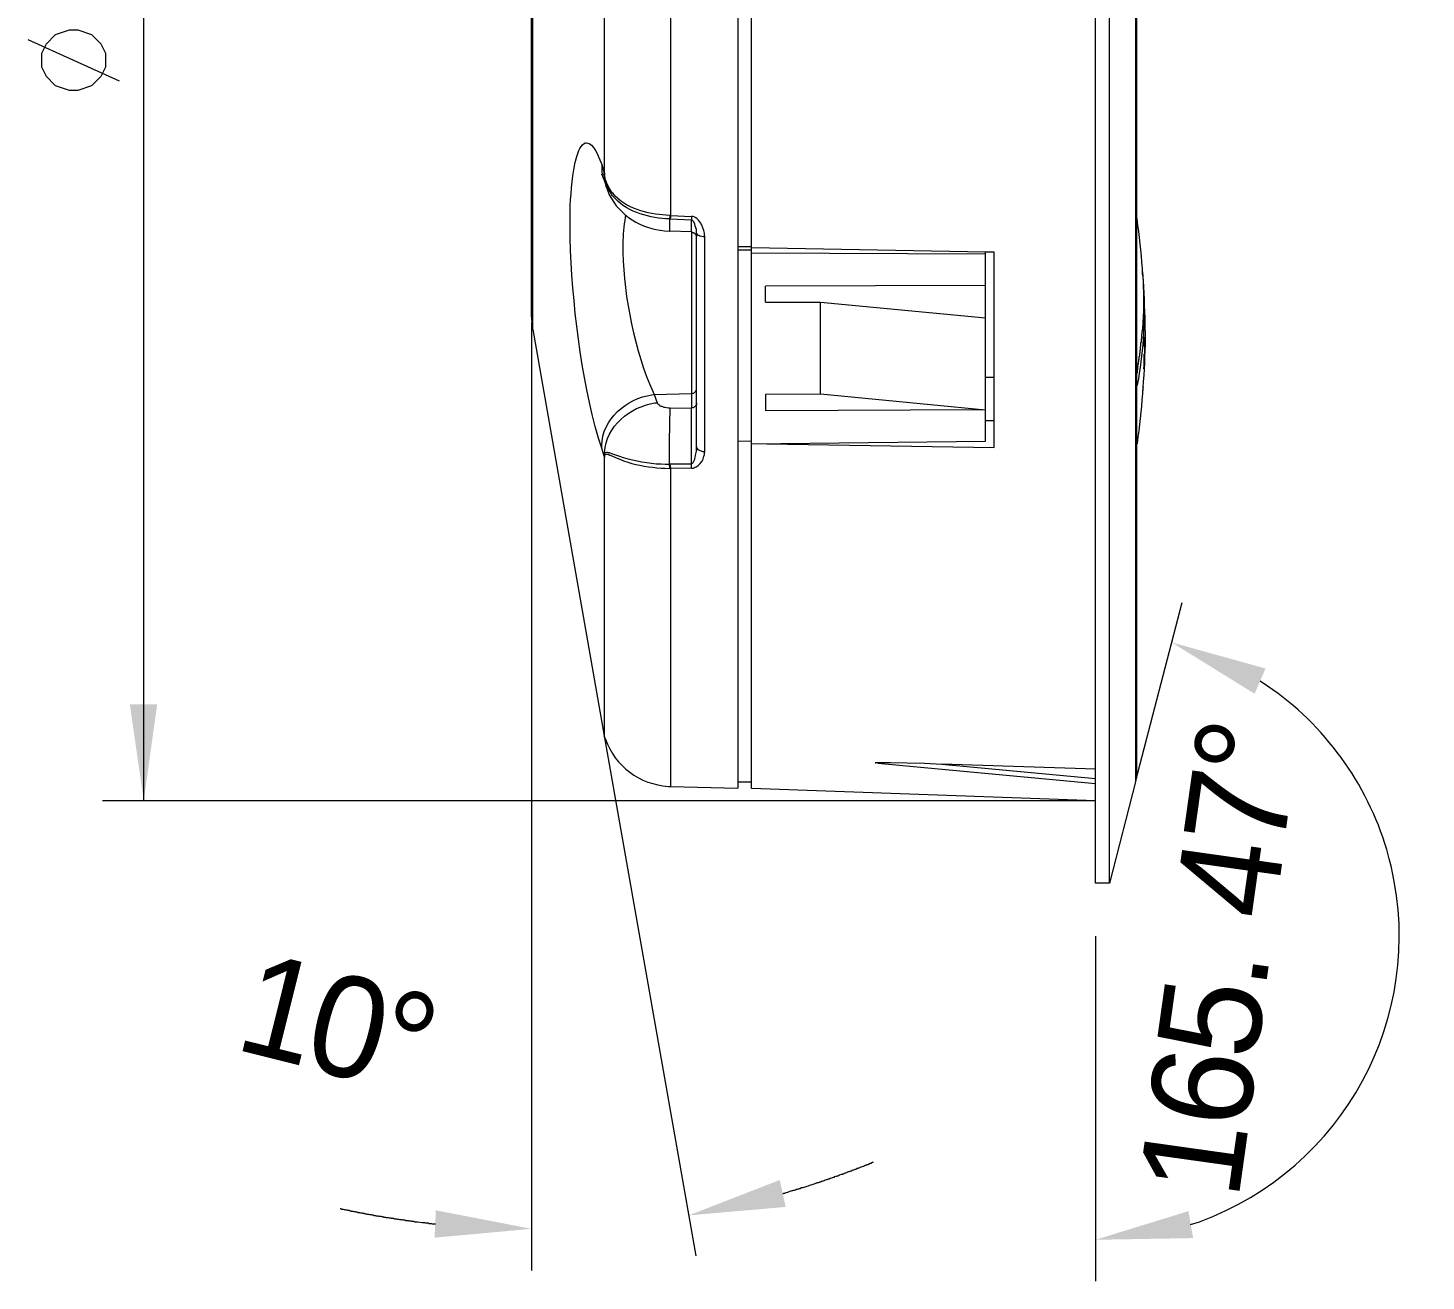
# Model space of a CAD drawing. Header units: millimetres. Extents: x 37 to 401, y 0 to 137.
# Drawn here: x 191.3 to 261.6, y 0.1 to 63.1 of the extents above; entities that cross this region are included whole.
import ezdxf

# ---------------------------------------------------------------- set-up
doc = ezdxf.new("R2010")
doc.units = ezdxf.units.MM

msp = doc.modelspace()

# ---------------------------------------------------------------- hatches: boundary and pattern name
h = msp.add_hatch(color=7)
h.dxf.hatch_style = 2
h.paths.add_polyline_path([(248.854383, 32.236197), (253.024217, 29.653899), (253.574585, 30.923899)])
h = msp.add_hatch(color=7)
h.dxf.hatch_style = 2
h.paths.add_polyline_path([(197.165383, 24.277495), (197.842717, 29.124697), (196.466883, 29.124697)])
h = msp.add_hatch(color=7)
h.dxf.hatch_style = 2
h.paths.add_polyline_path([(224.576217, 3.428399), (229.444585, 3.851697), (229.148217, 5.206399)])
h = msp.add_hatch(color=7)
h.dxf.hatch_style = 2
h.paths.add_polyline_path([(216.659883, 2.750995), (211.855085, 3.682399), (211.791585, 2.306495)])
h = msp.add_hatch(color=7)
h.dxf.hatch_style = 2
h.paths.add_polyline_path([(245.023217, 2.200697), (249.933883, 2.285399), (249.701085, 3.640101)])

# ---------------------------------------------------------------- linework, layer by layer
at = {"color": 7, "lineweight": 20}
for points in [[(245.023217, 20.128899), (245.023217, 117.982399)], [(245.721717, 20.128899), (245.721717, 117.982399)], [(227.730085, 52.069399), (227.730085, 113.241101)], [(247.055217, 25.293601), (247.055217, 112.817697)], [(223.666085, 53.699197), (223.666085, 112.373197)], [(227.031585, 112.457899), (227.031585, 51.963601)], [(247.097585, 25.653399), (247.097585, 112.479101)], [(220.321717, 110.256601), (220.321717, 55.837101)], [(220.342883, 55.837101), (220.342883, 110.320101)], [(216.723383, 47.963101), (216.723383, 90.190601), (216.659883, 89.470899)], [(216.659883, 48.682697), (216.659883, 89.470899)], [(197.165383, 24.277495), (197.165383, 69.066197)], [(191.344585, 62.546899), (195.937717, 60.472601)], [(220.194717, 56.260399), (220.321717, 55.836995)], [(220.215883, 55.731197), (220.194717, 55.752399), (220.194717, 55.773601), (220.215883, 55.731197), (220.237085, 55.667697), (220.279383, 55.583101), (220.300585, 55.519601)], [(220.321717, 55.837101), (220.342883, 55.837101)], [(220.321717, 55.752399), (220.321717, 55.836995)], [(220.321717, 55.731197), (220.342883, 55.752399)], [(220.342883, 55.836995), (220.342883, 55.731197)], [(220.300585, 55.519601), (220.448717, 55.075101)], [(223.623717, 53.699197), (223.602585, 53.529899)], [(223.602585, 53.529899), (223.602585, 53.423995), (223.602585, 53.318197), (223.602585, 53.275899)], [(223.644883, 53.529899), (223.602585, 53.529899)], [(223.666085, 53.699197), (223.623717, 53.699197)], [(223.666085, 53.699197), (223.644883, 53.529899)], [(223.644883, 53.529899), (224.703217, 53.487601)], [(223.666085, 53.699197), (224.703217, 53.656899)], [(224.703217, 53.656899), (224.703217, 53.487495)], [(224.957217, 52.810197), (224.957217, 53.000697), (224.936085, 53.085399), (224.893717, 53.169995), (224.872585, 53.275899), (224.809085, 53.402899), (224.724383, 53.487495), (224.703217, 53.487495)], [(224.703217, 52.873697), (224.703217, 53.487495)], [(223.602585, 53.275899), (223.602585, 52.916101), (223.623717, 52.916101)], [(224.703217, 52.873697), (223.623717, 52.916101)], [(224.703217, 52.873697), (224.745585, 52.873697), (224.766717, 52.852601), (224.809085, 52.852601), (224.872585, 52.789101), (224.914883, 52.767899), (224.936085, 52.746697), (224.936085, 52.704399), (224.957217, 52.662101), (224.957217, 52.640899)], [(224.703217, 52.873697), (224.703217, 44.026101)], [(224.957217, 42.078697), (224.957217, 52.810197)], [(224.957217, 52.810197), (224.978383, 52.788995), (224.978383, 52.767899), (224.999585, 52.746697), (224.999585, 52.725495), (225.041883, 52.704399), (225.084217, 52.704399), (225.105383, 52.683197), (225.147717, 52.683197), (225.232383, 52.661995), (225.295883, 52.640899), (225.380585, 52.640899)], [(225.380585, 41.824697), (225.380585, 52.640899)], [(227.730085, 52.132899), (227.031585, 52.132899)], [(227.730085, 51.963601), (227.730085, 52.069399)], [(239.498717, 51.857697), (227.730085, 52.069399)], [(227.730085, 51.963601), (227.031585, 51.963601)], [(227.052717, 42.375101), (227.052717, 51.963601)], [(227.730085, 24.891399), (227.730085, 42.226899), (227.730085, 51.963601)], [(227.730085, 51.815399), (239.498717, 51.773101)], [(239.922085, 51.857697), (239.498717, 51.857697)], [(239.498717, 42.353899), (239.498717, 51.857697)], [(239.922085, 42.036399), (239.922085, 51.857697)], [(247.393883, 50.735899), (247.393883, 50.926399)], [(247.415085, 50.651197), (247.415085, 50.693495), (247.415085, 50.735899), (247.393883, 50.735899)], [(239.498717, 50.185601), (228.428585, 50.143197)], [(228.428585, 49.338899), (228.428585, 50.143197)], [(228.428585, 49.338899), (231.201383, 49.338899)], [(231.201383, 49.338899), (239.498717, 48.555697)], [(231.201383, 44.724601), (231.201383, 49.338899)], [(216.723383, 47.963101), (216.659883, 48.682697)], [(216.659883, 48.322899), (216.659883, 0.655601)], [(216.723383, 47.963101), (220.321717, 27.537197)], [(247.457383, 47.962995), (247.457383, 47.984197), (247.478585, 48.005399), (247.478585, 48.068899), (247.478585, 48.153495)], [(247.457383, 47.899601), (247.457383, 47.963101)], [(247.161085, 46.100399), (247.139883, 46.036899), (247.139883, 45.952197), (247.118717, 45.909899), (247.118717, 45.846399), (247.097585, 45.761697)], [(239.922085, 45.550101), (239.498717, 45.550101)], [(247.097585, 45.211399), (247.118717, 45.190197), (247.118717, 45.168995), (247.139883, 45.168995), (247.139883, 45.211399), (247.161085, 45.232495), (247.161085, 45.274899)], [(247.415085, 45.084399), (247.393883, 44.893899)], [(247.415085, 45.084399), (247.415085, 45.147899)], [(222.840585, 44.703399), (224.703217, 44.745697)], [(222.840585, 44.703399), (222.988717, 44.280101)], [(224.703217, 44.745697), (224.745585, 44.745697), (224.787883, 44.766899), (224.830217, 44.766899), (224.936085, 44.872697), (224.936085, 44.893899), (224.957217, 44.893899), (224.957217, 44.936197)], [(231.201383, 44.724601), (228.428585, 44.703399)], [(228.428585, 44.703399), (228.428585, 43.899101)], [(239.498717, 43.920197), (231.201383, 44.724601)], [(223.644883, 44.004899), (223.560217, 44.004899), (223.454383, 44.025995), (223.369717, 44.047197), (223.327383, 44.047197), (223.242717, 44.089495), (223.179217, 44.089495), (223.136883, 44.110697), (223.115717, 44.152995), (223.073383, 44.174197), (222.988717, 44.258899), (222.988717, 44.279995)], [(223.623717, 42.988899), (223.623717, 43.496899), (223.644883, 43.750899), (223.644883, 44.004899)], [(223.644883, 44.004899), (224.703217, 44.026101)], [(224.957217, 44.258899), (224.957217, 44.195399), (224.936085, 44.152995), (224.936085, 44.131899), (224.914883, 44.110697), (224.893717, 44.110697), (224.830217, 44.047197), (224.787883, 44.025995), (224.703217, 44.025995)], [(224.703217, 41.189697), (224.703217, 44.025995)], [(228.428585, 43.899101), (239.371717, 43.941399)], [(223.602585, 41.189697), (223.602585, 42.544399), (223.623717, 42.988899)], [(239.922085, 43.369899), (239.498717, 43.369899)], [(227.031585, 42.375101), (227.730085, 42.353899)], [(227.031585, 42.375101), (227.031585, 24.912601)], [(227.730085, 42.226899), (239.498717, 42.353899)], [(228.492085, 42.226899), (239.922085, 42.036399)], [(220.321717, 41.591899), (220.194717, 41.993995)], [(220.321717, 41.655399), (220.342883, 41.655399), (220.342883, 41.612995)], [(220.321717, 41.591899), (220.321717, 41.655399)], [(220.321717, 41.591899), (220.321717, 27.537197)], [(220.321717, 41.591899), (220.342883, 41.549495)], [(220.342883, 41.612995), (220.342883, 41.549495)], [(220.342883, 27.473697), (220.342883, 41.549601)], [(224.703217, 41.189697), (224.724383, 41.189697), (224.724383, 41.210899), (224.745585, 41.231995), (224.787883, 41.274399), (224.809085, 41.316697), (224.851383, 41.380197), (224.872585, 41.443697), (224.872585, 41.485995), (224.914883, 41.612995), (224.936085, 41.718899), (224.957217, 41.845899), (224.957217, 42.078697)], [(225.380585, 41.824697), (225.295883, 41.824697), (225.168883, 41.866995), (225.147717, 41.866995), (225.126585, 41.888197), (225.084217, 41.909399), (225.063085, 41.909399), (225.020717, 41.951697), (224.999585, 41.993995), (224.978383, 42.015197), (224.978383, 42.057495), (224.957217, 42.078697)], [(223.602585, 41.189697), (223.644883, 41.189697)], [(223.623717, 40.977995), (223.602585, 41.189697)], [(223.623717, 40.977995), (223.666085, 40.977995)], [(224.703217, 41.189697), (223.644883, 41.189697)], [(223.666085, 40.977995), (223.644883, 41.189697)], [(224.703217, 40.999197), (223.666085, 40.978101)], [(223.666085, 24.997197), (223.666085, 40.978101)], [(224.703217, 40.999197), (224.703217, 41.189697)], [(247.055217, 25.293495), (249.383585, 34.246995)], [(220.321717, 27.537197), (224.936085, 1.396399)], [(220.342883, 27.473697), (220.321717, 27.537197)], [(234.080085, 26.161399), (234.016585, 26.182495), (233.953085, 26.182495), (233.974217, 26.182495), (234.016585, 26.203697), (234.715085, 26.203697), (235.561717, 26.182495), (236.429585, 26.161399), (237.297383, 26.118995)], [(234.080085, 26.161399), (245.023217, 25.145399)], [(245.023217, 25.865101), (237.297383, 26.119101)], [(237.297383, 26.119101), (245.023217, 25.399399)], [(223.666085, 24.997197), (227.031585, 24.912601)], [(227.031585, 25.230101), (227.730085, 25.230101)], [(245.023217, 24.277601), (227.730085, 24.891399)], [(247.055217, 25.293601), (245.721717, 20.128899)], [(245.023217, 24.277495), (195.091085, 24.277495)], [(245.721717, 20.128899), (245.023217, 20.128899)], [(245.023217, 17.461899), (245.023217, 0.126399)]]:
    msp.add_lwpolyline(points, dxfattribs=at)
msp.add_lwpolyline([(192.021883, 61.171101), (192.254717, 60.705399), (192.720383, 60.239697), (193.418883, 60.006899), (193.863383, 60.006899), (194.561883, 60.239697), (195.027585, 60.705399), (195.260383, 61.171101), (195.260383, 61.848399), (195.027585, 62.314101), (194.561883, 62.779697), (193.863383, 63.012601), (193.418883, 63.012601), (192.720383, 62.779697), (192.254717, 62.314101), (192.021883, 61.848399)], close=True, dxfattribs=at)
for points, knots in [([(220.194717, 41.993995), (220.194717, 41.993995), (220.025383, 42.501995), (220.025383, 42.501995), (219.153317, 45.601924), (218.703913, 49.3371), (218.607217, 52.556197), (218.607217, 52.556197), (218.607217, 53.889697), (218.607217, 53.889697), (218.627007, 54.660905), (218.695799, 55.524117), (218.840085, 56.281495), (218.840085, 56.281495), (218.882383, 56.429697), (218.882383, 56.429697), (218.882383, 56.429697), (218.903585, 56.556697), (218.903585, 56.556697), (218.993191, 56.826925), (219.077787, 57.137722), (219.305717, 57.318697), (219.305717, 57.318697), (219.326883, 57.339899), (219.326883, 57.339899), (219.326883, 57.339899), (219.369217, 57.339899), (219.369217, 57.339899), (219.369217, 57.339899), (219.390383, 57.360995), (219.390383, 57.360995), (219.390383, 57.360995), (219.432717, 57.360995), (219.432717, 57.360995), (219.806308, 57.351894), (220.012683, 56.654099), (220.152383, 56.387399), (220.152383, 56.387399), (220.194717, 56.260399), (220.194717, 56.260399)], [0, 0, 0, 0, 1, 1, 1, 2, 2, 2, 3, 3, 3, 4, 4, 4, 5, 5, 5, 6, 6, 6, 7, 7, 7, 8, 8, 8, 9, 9, 9, 10, 10, 10, 11, 11, 11, 12, 12, 12, 13, 13, 13, 13]), ([(220.194717, 56.260399), (220.194717, 56.260399), (220.194717, 56.154495), (220.194717, 56.154495), (220.187696, 56.003224), (220.216589, 55.749612), (220.258217, 55.604197), (220.258217, 55.604197), (220.300585, 55.519495), (220.300585, 55.519495)], [0, 0, 0, 0, 1, 1, 1, 2, 2, 2, 3, 3, 3, 3]), ([(220.321717, 55.752399), (220.321717, 55.752399), (220.342883, 55.667697), (220.342883, 55.667697), (220.33551, 55.525492), (220.365496, 55.295905), (220.406383, 55.159697), (220.406383, 55.159697), (220.448717, 55.096197), (220.448717, 55.096197)], [0, 0, 0, 0, 1, 1, 1, 2, 2, 2, 3, 3, 3, 3]), ([(223.602585, 53.529899), (223.602585, 53.529899), (223.412085, 53.529899), (223.412085, 53.529899), (222.435596, 53.612096), (221.387106, 53.903526), (220.745085, 54.694101), (220.745085, 54.694101), (220.681585, 54.778697), (220.681585, 54.778697), (220.681585, 54.778697), (220.618085, 54.884601), (220.618085, 54.884601), (220.494895, 55.036613), (220.346411, 55.4966), (220.342883, 55.688899), (220.342883, 55.688899), (220.321717, 55.752399), (220.321717, 55.752399)], [0, 0, 0, 0, 1, 1, 1, 2, 2, 2, 3, 3, 3, 4, 4, 4, 5, 5, 5, 6, 6, 6, 6]), ([(223.623717, 53.699197), (223.623717, 53.699197), (223.412085, 53.720399), (223.412085, 53.720399), (222.566089, 53.740825), (221.303885, 54.089722), (220.766217, 54.799899), (220.766217, 54.799899), (220.702717, 54.863399), (220.702717, 54.863399), (220.702717, 54.863399), (220.639217, 54.969197), (220.639217, 54.969197), (220.495989, 55.186896), (220.390191, 55.435922), (220.342883, 55.688899), (220.342883, 55.688899), (220.342883, 55.731197), (220.342883, 55.731197)], [0, 0, 0, 0, 1, 1, 1, 2, 2, 2, 3, 3, 3, 4, 4, 4, 5, 5, 5, 6, 6, 6, 6]), ([(220.448717, 55.075101), (220.448717, 55.075101), (220.575717, 54.736399), (220.575717, 54.736399), (221.098886, 53.702725), (222.200294, 53.016219), (223.348585, 52.937197), (223.348585, 52.937197), (223.623717, 52.916101), (223.623717, 52.916101)], [0, 0, 0, 0, 1, 1, 1, 2, 2, 2, 3, 3, 3, 3]), ([(221.401217, 53.720399), (221.401217, 53.720399), (221.380085, 53.614495), (221.380085, 53.614495), (221.297888, 53.174617), (221.267902, 52.728423), (221.253085, 52.280995), (221.253085, 52.280995), (221.253085, 52.069399), (221.253085, 52.069399)], [0, 0, 0, 0, 1, 1, 1, 2, 2, 2, 3, 3, 3, 3]), ([(225.380585, 52.640899), (225.380585, 52.640899), (225.359383, 52.725495), (225.359383, 52.725495), (225.359383, 52.725495), (225.359383, 52.810197), (225.359383, 52.810197), (225.316697, 52.995123), (225.264204, 53.178215), (225.168883, 53.339399), (225.168883, 53.339399), (225.105383, 53.402899), (225.105383, 53.402899), (225.105383, 53.402899), (225.063085, 53.466399), (225.063085, 53.466399), (225.063085, 53.466399), (224.978383, 53.550995), (224.978383, 53.550995), (224.978383, 53.550995), (224.893717, 53.593399), (224.893717, 53.593399), (224.893717, 53.593399), (224.872585, 53.614495), (224.872585, 53.614495), (224.872585, 53.614495), (224.787883, 53.656899), (224.787883, 53.656899), (224.787883, 53.656899), (224.703217, 53.656899), (224.703217, 53.656899)], [0, 0, 0, 0, 1, 1, 1, 2, 2, 2, 3, 3, 3, 4, 4, 4, 5, 5, 5, 6, 6, 6, 7, 7, 7, 8, 8, 8, 9, 9, 9, 10, 10, 10, 10]), ([(247.520883, 47.899495), (247.520883, 47.899495), (247.520883, 48.238197), (247.520883, 48.238197), (247.494813, 49.901615), (247.366014, 51.561399), (247.161085, 53.212399), (247.161085, 53.212399), (247.118717, 53.550995), (247.118717, 53.550995)], [0, 0, 0, 0, 1, 1, 1, 2, 2, 2, 3, 3, 3, 3]), ([(221.253085, 52.069399), (221.253085, 52.069399), (221.253085, 51.836495), (221.253085, 51.836495), (221.319408, 49.579811), (221.852807, 46.872594), (222.777085, 44.809197), (222.777085, 44.809197), (222.840585, 44.703399), (222.840585, 44.703399)], [0, 0, 0, 0, 1, 1, 1, 2, 2, 2, 3, 3, 3, 3]), ([(247.393883, 50.735899), (247.393883, 50.735899), (247.415085, 50.439495), (247.415085, 50.439495), (247.462992, 49.632022), (247.435511, 48.8291), (247.393883, 48.026495), (247.393883, 48.026495), (247.372717, 47.899495), (247.372717, 47.899495)], [0, 0, 0, 0, 1, 1, 1, 2, 2, 2, 3, 3, 3, 3]), ([(247.478585, 49.381197), (247.478585, 49.381197), (247.478585, 49.402399), (247.478585, 49.402399), (247.478585, 49.48001), (247.478585, 49.557621), (247.478585, 49.635197), (247.478585, 49.635197), (247.478585, 49.656399), (247.478585, 49.656399), (247.478585, 49.656399), (247.478585, 49.719899), (247.478585, 49.719899), (247.478585, 49.719899), (247.457383, 49.719899), (247.457383, 49.719899), (247.457383, 49.719899), (247.457383, 49.825697), (247.457383, 49.825697)], [0, 0, 0, 0, 1, 1, 1, 2, 2, 2, 3, 3, 3, 4, 4, 4, 5, 5, 5, 6, 6, 6, 6]), ([(247.478585, 48.153495), (247.478585, 48.153495), (247.478585, 48.386399), (247.478585, 48.386399), (247.478585, 48.802712), (247.478585, 49.218919), (247.478585, 49.635197), (247.478585, 49.635197), (247.457383, 49.825697), (247.457383, 49.825697)], [0, 0, 0, 0, 1, 1, 1, 2, 2, 2, 3, 3, 3, 3]), ([(247.478585, 48.174697), (247.478585, 48.174697), (247.478585, 48.195899), (247.478585, 48.195899), (247.478585, 48.435823), (247.478585, 48.675712), (247.478585, 48.915495), (247.478585, 48.915495), (247.478585, 48.936697), (247.478585, 48.936697), (247.478585, 48.936697), (247.478585, 48.957899), (247.478585, 48.957899), (247.478585, 49.091919), (247.478585, 49.22601), (247.478585, 49.359995), (247.478585, 49.359995), (247.478585, 49.381197), (247.478585, 49.381197)], [0, 0, 0, 0, 1, 1, 1, 2, 2, 2, 3, 3, 3, 4, 4, 4, 5, 5, 5, 6, 6, 6, 6]), ([(247.520883, 47.899495), (247.520883, 47.899495), (247.520883, 47.539697), (247.520883, 47.539697), (247.494813, 45.87642), (247.365308, 44.216495), (247.161085, 42.565495), (247.161085, 42.565495), (247.118717, 42.226899), (247.118717, 42.226899)], [0, 0, 0, 0, 1, 1, 1, 2, 2, 2, 3, 3, 3, 3]), ([(247.161085, 46.100399), (247.161085, 46.100399), (247.161085, 46.206197), (247.161085, 46.206197), (247.161085, 46.206197), (247.182217, 46.227399), (247.182217, 46.227399), (247.182217, 46.227399), (247.182217, 46.333197), (247.182217, 46.333197), (247.182217, 46.333197), (247.203383, 46.354399), (247.203383, 46.354399), (247.203383, 46.354399), (247.203383, 46.460197), (247.203383, 46.460197), (247.203383, 46.460197), (247.224585, 46.481399), (247.224585, 46.481399), (247.224585, 46.481399), (247.224585, 46.608399), (247.224585, 46.608399), (247.224585, 46.608399), (247.245717, 46.629495), (247.245717, 46.629495), (247.245717, 46.629495), (247.245717, 46.777697), (247.245717, 46.777697), (247.245717, 46.777697), (247.266883, 46.798899), (247.266883, 46.798899), (247.266883, 46.798899), (247.266883, 46.925899), (247.266883, 46.925899), (247.266883, 46.925899), (247.288085, 46.946995), (247.288085, 46.946995), (247.288085, 46.946995), (247.288085, 47.095197), (247.288085, 47.095197), (247.288085, 47.095197), (247.288085, 47.116399), (247.288085, 47.116399), (247.288085, 47.116399), (247.309217, 47.137495), (247.309217, 47.137495), (247.309217, 47.137495), (247.309217, 47.158697), (247.309217, 47.158697), (247.309217, 47.200995), (247.309217, 47.243399), (247.309217, 47.285697), (247.309217, 47.285697), (247.309217, 47.306899), (247.309217, 47.306899), (247.309217, 47.306899), (247.330383, 47.327995), (247.330383, 47.327995), (247.330383, 47.370399), (247.330383, 47.412697), (247.330383, 47.454995), (247.330383, 47.454995), (247.330383, 47.497399), (247.330383, 47.497399), (247.330383, 47.497399), (247.351585, 47.518495), (247.351585, 47.518495), (247.351585, 47.518495), (247.351585, 47.539697), (247.351585, 47.539697), (247.351585, 47.581995), (247.351585, 47.624399), (247.351585, 47.666697), (247.351585, 47.666697), (247.351585, 47.730197), (247.351585, 47.730197), (247.351585, 47.730197), (247.372717, 47.751399), (247.372717, 47.751399), (247.372717, 47.751399), (247.372717, 47.899495), (247.372717, 47.899495)], [0, 0, 0, 0, 1, 1, 1, 2, 2, 2, 3, 3, 3, 4, 4, 4, 5, 5, 5, 6, 6, 6, 7, 7, 7, 8, 8, 8, 9, 9, 9, 10, 10, 10, 11, 11, 11, 12, 12, 12, 13, 13, 13, 14, 14, 14, 15, 15, 15, 16, 16, 16, 17, 17, 17, 18, 18, 18, 19, 19, 19, 20, 20, 20, 21, 21, 21, 22, 22, 22, 23, 23, 23, 24, 24, 24, 25, 25, 25, 26, 26, 26, 27, 27, 27, 27]), ([(247.161085, 45.274899), (247.161085, 45.274899), (247.203383, 45.486495), (247.203383, 45.486495), (247.309605, 46.245708), (247.42461, 47.008096), (247.457383, 47.772495), (247.457383, 47.772495), (247.457383, 47.899495), (247.457383, 47.899495)], [0, 0, 0, 0, 1, 1, 1, 2, 2, 2, 3, 3, 3, 3]), ([(247.478585, 46.417899), (247.478585, 46.417899), (247.478585, 46.481399), (247.478585, 46.481399), (247.478585, 46.516712), (247.478585, 46.551919), (247.478585, 46.587197), (247.478585, 46.587197), (247.478585, 46.629495), (247.478585, 46.629495), (247.478585, 46.664808), (247.478585, 46.700121), (247.478585, 46.735399), (247.478585, 46.735399), (247.499717, 46.756495), (247.499717, 46.756495), (247.499717, 46.756495), (247.499717, 46.798899), (247.499717, 46.798899), (247.499717, 46.904697), (247.499717, 47.010495), (247.499717, 47.116399), (247.499717, 47.116399), (247.478585, 47.137495), (247.478585, 47.137495), (247.478585, 47.137495), (247.478585, 47.158697), (247.478585, 47.158697), (247.478585, 47.158697), (247.478585, 47.179899), (247.478585, 47.179899), (247.478585, 47.313919), (247.478585, 47.44801), (247.478585, 47.581995), (247.478585, 47.581995), (247.478585, 47.603197), (247.478585, 47.603197)], [0, 0, 0, 0, 1, 1, 1, 2, 2, 2, 3, 3, 3, 4, 4, 4, 5, 5, 5, 6, 6, 6, 7, 7, 7, 8, 8, 8, 9, 9, 9, 10, 10, 10, 11, 11, 11, 12, 12, 12, 12]), ([(247.457383, 45.994495), (247.457383, 45.994495), (247.457383, 46.057995), (247.457383, 46.057995), (247.457383, 46.057995), (247.478585, 46.057995), (247.478585, 46.057995), (247.478585, 46.057995), (247.478585, 46.079197), (247.478585, 46.079197), (247.478585, 46.128621), (247.478585, 46.17801), (247.478585, 46.227399), (247.478585, 46.227399), (247.478585, 46.248495), (247.478585, 46.248495), (247.478585, 46.248495), (247.478585, 46.269697), (247.478585, 46.269697), (247.478585, 46.311995), (247.478585, 46.354399), (247.478585, 46.396697), (247.478585, 46.396697), (247.478585, 46.417899), (247.478585, 46.417899)], [0, 0, 0, 0, 1, 1, 1, 2, 2, 2, 3, 3, 3, 4, 4, 4, 5, 5, 5, 6, 6, 6, 7, 7, 7, 8, 8, 8, 8]), ([(247.457383, 45.994495), (247.457383, 45.994495), (247.457383, 46.057995), (247.457383, 46.057995), (247.457383, 46.057995), (247.478585, 46.057995), (247.478585, 46.057995), (247.478585, 46.057995), (247.478585, 46.079197), (247.478585, 46.079197), (247.478585, 46.128621), (247.478585, 46.17801), (247.478585, 46.227399), (247.478585, 46.227399), (247.478585, 46.248495), (247.478585, 46.248495), (247.478585, 46.248495), (247.478585, 46.269697), (247.478585, 46.269697), (247.478585, 46.311995), (247.478585, 46.354399), (247.478585, 46.396697), (247.478585, 46.396697), (247.478585, 46.417899), (247.478585, 46.417899)], [0, 0, 0, 0, 1, 1, 1, 2, 2, 2, 3, 3, 3, 4, 4, 4, 5, 5, 5, 6, 6, 6, 7, 7, 7, 8, 8, 8, 8]), ([(220.194717, 41.993995), (220.194717, 41.993995), (220.194717, 42.120995), (220.194717, 42.120995), (220.212708, 43.461621), (221.452017, 44.514592), (222.713585, 44.682197), (222.713585, 44.682197), (222.840585, 44.703399), (222.840585, 44.703399)], [0, 0, 0, 0, 1, 1, 1, 2, 2, 2, 3, 3, 3, 3]), ([(220.321717, 41.655399), (220.321717, 41.655399), (220.342883, 41.782399), (220.342883, 41.782399), (220.407089, 43.110607), (221.614294, 44.072315), (222.861717, 44.279995), (222.861717, 44.279995), (222.988717, 44.279995), (222.988717, 44.279995)], [0, 0, 0, 0, 1, 1, 1, 2, 2, 2, 3, 3, 3, 3]), ([(220.321717, 41.655399), (220.321717, 41.655399), (220.342883, 41.697697), (220.342883, 41.697697), (220.342883, 41.697697), (220.342883, 41.739995), (220.342883, 41.739995), (220.342883, 41.739995), (220.364085, 41.761197), (220.364085, 41.761197), (220.364085, 41.761197), (220.385217, 41.782399), (220.385217, 41.782399), (220.385217, 41.782399), (220.406383, 41.782399), (220.406383, 41.782399), (220.406383, 41.782399), (220.448717, 41.803495), (220.448717, 41.803495), (220.448717, 41.803495), (220.469883, 41.803495), (220.469883, 41.803495), (220.469883, 41.803495), (220.512217, 41.782399), (220.512217, 41.782399), (220.512217, 41.782399), (220.575717, 41.782399), (220.575717, 41.782399), (220.575717, 41.782399), (220.681585, 41.739995), (220.681585, 41.739995), (220.681585, 41.739995), (221.083717, 41.591899), (221.083717, 41.591899), (221.083717, 41.591899), (221.274217, 41.528399), (221.274217, 41.528399), (221.899692, 41.383407), (222.533704, 41.217602), (223.179217, 41.210899), (223.179217, 41.210899), (223.390883, 41.189697), (223.390883, 41.189697), (223.390883, 41.189697), (223.602585, 41.189697), (223.602585, 41.189697)], [0, 0, 0, 0, 1, 1, 1, 2, 2, 2, 3, 3, 3, 4, 4, 4, 5, 5, 5, 6, 6, 6, 7, 7, 7, 8, 8, 8, 9, 9, 9, 10, 10, 10, 11, 11, 11, 12, 12, 12, 13, 13, 13, 14, 14, 14, 15, 15, 15, 15]), ([(220.342883, 41.612995), (220.342883, 41.612995), (220.342883, 41.634197), (220.342883, 41.634197), (220.342883, 41.634197), (220.364085, 41.655399), (220.364085, 41.655399), (220.364085, 41.655399), (220.364085, 41.676495), (220.364085, 41.676495), (220.364085, 41.676495), (220.385217, 41.676495), (220.385217, 41.676495), (220.385217, 41.676495), (220.385217, 41.697697), (220.385217, 41.697697), (220.385217, 41.697697), (220.512217, 41.697697), (220.512217, 41.697697), (220.512217, 41.697697), (220.596883, 41.655399), (220.596883, 41.655399), (220.596883, 41.655399), (220.702717, 41.612995), (220.702717, 41.612995), (220.702717, 41.612995), (220.893217, 41.528399), (220.893217, 41.528399), (220.893217, 41.528399), (221.104883, 41.443697), (221.104883, 41.443697), (221.104883, 41.443697), (221.295383, 41.358995), (221.295383, 41.358995), (221.295383, 41.358995), (221.507085, 41.295495), (221.507085, 41.295495), (222.016814, 41.13611), (222.645111, 41.039802), (223.179217, 40.999197), (223.179217, 40.999197), (223.390883, 40.999197), (223.390883, 40.999197), (223.390883, 40.999197), (223.623717, 40.977995), (223.623717, 40.977995)], [0, 0, 0, 0, 1, 1, 1, 2, 2, 2, 3, 3, 3, 4, 4, 4, 5, 5, 5, 6, 6, 6, 7, 7, 7, 8, 8, 8, 9, 9, 9, 10, 10, 10, 11, 11, 11, 12, 12, 12, 13, 13, 13, 14, 14, 14, 15, 15, 15, 15]), ([(224.703217, 40.999197), (224.703217, 40.999197), (224.809085, 40.999197), (224.809085, 40.999197), (224.809085, 40.999197), (224.851383, 41.020399), (224.851383, 41.020399), (224.851383, 41.020399), (224.872585, 41.041495), (224.872585, 41.041495), (224.872585, 41.041495), (224.914883, 41.041495), (224.914883, 41.041495), (224.914883, 41.041495), (224.957217, 41.062697), (224.957217, 41.062697), (224.957217, 41.062697), (224.978383, 41.083899), (224.978383, 41.083899), (224.978383, 41.083899), (225.041883, 41.126197), (225.041883, 41.126197), (225.041883, 41.126197), (225.084217, 41.168495), (225.084217, 41.168495), (225.084217, 41.168495), (225.147717, 41.231995), (225.147717, 41.231995), (225.319202, 41.406726), (225.281384, 41.471214), (225.359383, 41.676495), (225.359383, 41.676495), (225.359383, 41.761197), (225.359383, 41.761197), (225.359383, 41.761197), (225.380585, 41.824697), (225.380585, 41.824697)], [0, 0, 0, 0, 1, 1, 1, 2, 2, 2, 3, 3, 3, 4, 4, 4, 5, 5, 5, 6, 6, 6, 7, 7, 7, 8, 8, 8, 9, 9, 9, 10, 10, 10, 11, 11, 11, 12, 12, 12, 12]), ([(249.806883, 2.962697), (249.806883, 2.962697), (250.251383, 3.110899), (250.251383, 3.110899), (257.506999, 5.765905), (261.6454, 13.387704), (259.903383, 20.911995), (259.903383, 20.911995), (259.797585, 21.356495), (259.797585, 21.356495), (259.797585, 21.356495), (259.670585, 21.822197), (259.670585, 21.822197), (258.682384, 25.122504), (256.539682, 28.105522), (253.680383, 30.034899), (253.680383, 30.034899), (253.299383, 30.288899), (253.299383, 30.288899)], [0, 0, 0, 0, 1, 1, 1, 2, 2, 2, 3, 3, 3, 4, 4, 4, 5, 5, 5, 6, 6, 6, 6]), ([(220.342883, 27.473697), (220.342883, 27.473697), (220.385217, 27.367899), (220.385217, 27.367899), (220.859385, 26.01041), (222.112417, 25.092094), (223.539085, 24.997197), (223.539085, 24.997197), (223.666085, 24.997197), (223.666085, 24.997197)], [0, 0, 0, 0, 1, 1, 1, 2, 2, 2, 3, 3, 3, 3]), ([(247.055217, 25.293495), (247.055217, 25.293495), (247.076383, 25.314697), (247.076383, 25.314697), (247.076383, 25.314697), (247.076383, 25.399399), (247.076383, 25.399399), (247.076383, 25.399399), (247.097585, 25.420495), (247.097585, 25.420495), (247.097585, 25.420495), (247.097585, 25.483995), (247.097585, 25.483995), (247.097585, 25.526399), (247.097585, 25.568697), (247.097585, 25.610995), (247.097585, 25.610995), (247.097585, 25.653399), (247.097585, 25.653399)], [0, 0, 0, 0, 1, 1, 1, 2, 2, 2, 3, 3, 3, 4, 4, 4, 5, 5, 5, 6, 6, 6, 6]), ([(229.296383, 4.529101), (229.296383, 4.529101), (229.338717, 4.529101), (229.338717, 4.529101), (229.338717, 4.529101), (229.359883, 4.550197), (229.359883, 4.550197), (229.359883, 4.550197), (229.402217, 4.550197), (229.402217, 4.550197), (229.500994, 4.586216), (229.599102, 4.609499), (229.698585, 4.656101), (229.698585, 4.656101), (229.740883, 4.656101), (229.740883, 4.656101), (229.740883, 4.656101), (229.783217, 4.677197), (229.783217, 4.677197), (229.783217, 4.677197), (229.804383, 4.677197), (229.804383, 4.677197), (229.804383, 4.677197), (229.846717, 4.698399), (229.846717, 4.698399), (229.846717, 4.698399), (229.889085, 4.698399), (229.889085, 4.698399), (229.889085, 4.698399), (229.931383, 4.719601), (229.931383, 4.719601), (229.931383, 4.719601), (229.952585, 4.719601), (229.952585, 4.719601), (229.952585, 4.719601), (229.994883, 4.740697), (229.994883, 4.740697), (229.994883, 4.740697), (230.037217, 4.740697), (230.037217, 4.740697), (230.037217, 4.740697), (230.079585, 4.761899), (230.079585, 4.761899), (230.079585, 4.761899), (230.100717, 4.761899), (230.100717, 4.761899), (230.100717, 4.761899), (230.143085, 4.783101), (230.143085, 4.783101), (230.143085, 4.783101), (230.185383, 4.783101), (230.185383, 4.783101), (230.185383, 4.783101), (230.206585, 4.804197), (230.206585, 4.804197), (230.206585, 4.804197), (230.248883, 4.825399), (230.248883, 4.825399), (230.308891, 4.821201), (230.527613, 4.914299), (230.587585, 4.910101), (230.587585, 4.910101), (230.629883, 4.931197), (230.629883, 4.931197), (230.629883, 4.931197), (230.651085, 4.952399), (230.651085, 4.952399), (230.725909, 4.962594), (230.925899, 5.017592), (230.989717, 5.058197), (230.989717, 5.058197), (231.032085, 5.058197), (231.032085, 5.058197), (231.032085, 5.058197), (231.053217, 5.079399), (231.053217, 5.079399), (231.053217, 5.079399), (231.095585, 5.079399), (231.095585, 5.079399), (231.095585, 5.079399), (231.137883, 5.100601), (231.137883, 5.100601), (231.137883, 5.100601), (231.159085, 5.121697), (231.159085, 5.121697), (231.159085, 5.121697), (231.201383, 5.121697), (231.201383, 5.121697), (231.201383, 5.121697), (231.243717, 5.142899), (231.243717, 5.142899), (231.243717, 5.142899), (231.286085, 5.142899), (231.286085, 5.142899), (231.286085, 5.142899), (231.307217, 5.164101), (231.307217, 5.164101), (231.307217, 5.164101), (231.349585, 5.164101), (231.349585, 5.164101), (231.349585, 5.164101), (231.391883, 5.185197), (231.391883, 5.185197), (231.391883, 5.185197), (231.413085, 5.206399), (231.413085, 5.206399), (231.413085, 5.206399), (231.455383, 5.206399), (231.455383, 5.206399), (231.455383, 5.206399), (231.497717, 5.227601), (231.497717, 5.227601), (231.497717, 5.227601), (231.540085, 5.227601), (231.540085, 5.227601), (231.540085, 5.227601), (231.561217, 5.248697), (231.561217, 5.248697), (231.561217, 5.248697), (231.603585, 5.269899), (231.603585, 5.269899), (231.603585, 5.269899), (231.645883, 5.269899), (231.645883, 5.269899), (231.645883, 5.269899), (231.667085, 5.291101), (231.667085, 5.291101), (231.667085, 5.291101), (231.709383, 5.291101), (231.709383, 5.291101), (231.709383, 5.291101), (231.794085, 5.333399), (231.794085, 5.333399), (231.794085, 5.333399), (231.815217, 5.333399), (231.815217, 5.333399), (231.815217, 5.333399), (231.857585, 5.354601), (231.857585, 5.354601), (231.857585, 5.354601), (231.899883, 5.354601), (231.899883, 5.354601), (231.899883, 5.354601), (231.921085, 5.375697), (231.921085, 5.375697), (231.921085, 5.375697), (231.963383, 5.396899), (231.963383, 5.396899), (231.963383, 5.396899), (232.005717, 5.396899), (232.005717, 5.396899), (232.005717, 5.396899), (232.048085, 5.418101), (232.048085, 5.418101), (232.048085, 5.418101), (232.069217, 5.418101), (232.069217, 5.418101), (232.069217, 5.418101), (232.153883, 5.460399), (232.153883, 5.460399), (232.153883, 5.460399), (232.175085, 5.460399), (232.175085, 5.460399), (232.175085, 5.460399), (232.259717, 5.502697), (232.259717, 5.502697), (232.259717, 5.502697), (232.302085, 5.502697), (232.302085, 5.502697), (232.302085, 5.502697), (232.323217, 5.523899), (232.323217, 5.523899), (232.323217, 5.523899), (232.365585, 5.523899), (232.365585, 5.523899), (232.365585, 5.523899), (232.407883, 5.545101), (232.407883, 5.545101), (232.407883, 5.545101), (232.429085, 5.566197), (232.429085, 5.566197), (232.429085, 5.566197), (232.471383, 5.566197), (232.471383, 5.566197), (232.471383, 5.566197), (232.513717, 5.587399), (232.513717, 5.587399), (232.513717, 5.587399), (232.556085, 5.608601), (232.556085, 5.608601), (232.556085, 5.608601), (232.577217, 5.608601), (232.577217, 5.608601), (232.577217, 5.608601), (232.619585, 5.629697), (232.619585, 5.629697), (232.619585, 5.629697), (232.661883, 5.629697), (232.661883, 5.629697), (232.661883, 5.629697), (232.683085, 5.650899), (232.683085, 5.650899), (232.683085, 5.650899), (232.725383, 5.672101), (232.725383, 5.672101), (232.725383, 5.672101), (232.767717, 5.672101), (232.767717, 5.672101), (232.767717, 5.672101), (232.788883, 5.693197), (232.788883, 5.693197), (232.788883, 5.693197), (232.831217, 5.714399), (232.831217, 5.714399), (232.831217, 5.714399), (232.873585, 5.714399), (232.873585, 5.714399), (232.873585, 5.714399), (232.915883, 5.735601), (232.915883, 5.735601), (232.915883, 5.735601), (232.937085, 5.756697), (232.937085, 5.756697), (232.937085, 5.756697), (232.979383, 5.756697), (232.979383, 5.756697), (232.979383, 5.756697), (233.021717, 5.777899), (233.021717, 5.777899), (233.021717, 5.777899), (233.042883, 5.799101), (233.042883, 5.799101), (233.042883, 5.799101), (233.085217, 5.799101), (233.085217, 5.799101), (233.085217, 5.799101), (233.127585, 5.820197), (233.127585, 5.820197), (233.127585, 5.820197), (233.148717, 5.820197), (233.148717, 5.820197), (233.148717, 5.820197), (233.233383, 5.862601), (233.233383, 5.862601), (233.233383, 5.862601), (233.254585, 5.862601), (233.254585, 5.862601), (233.254585, 5.862601), (233.339217, 5.904899), (233.339217, 5.904899), (233.339217, 5.904899), (233.381585, 5.904899), (233.381585, 5.904899), (233.381585, 5.904899), (233.402717, 5.926101), (233.402717, 5.926101), (233.402717, 5.926101), (233.445085, 5.947197), (233.445085, 5.947197), (233.445085, 5.947197), (233.487383, 5.947197), (233.487383, 5.947197), (233.487383, 5.947197), (233.508585, 5.968399), (233.508585, 5.968399), (233.508585, 5.968399), (233.550883, 5.989601), (233.550883, 5.989601), (233.550883, 5.989601), (233.593217, 5.989601), (233.593217, 5.989601), (233.593217, 5.989601), (233.614383, 6.010697), (233.614383, 6.010697), (233.614383, 6.010697), (233.699085, 6.053101), (233.699085, 6.053101), (233.699085, 6.053101), (233.720217, 6.053101), (233.720217, 6.053101), (233.720217, 6.053101), (233.804883, 6.095399), (233.804883, 6.095399), (233.804883, 6.095399), (233.826085, 6.095399), (233.826085, 6.095399), (233.826085, 6.095399), (233.868383, 6.116601), (233.868383, 6.116601)], [0, 0, 0, 0, 1, 1, 1, 2, 2, 2, 3, 3, 3, 4, 4, 4, 5, 5, 5, 6, 6, 6, 7, 7, 7, 8, 8, 8, 9, 9, 9, 10, 10, 10, 11, 11, 11, 12, 12, 12, 13, 13, 13, 14, 14, 14, 15, 15, 15, 16, 16, 16, 17, 17, 17, 18, 18, 18, 19, 19, 19, 20, 20, 20, 21, 21, 21, 22, 22, 22, 23, 23, 23, 24, 24, 24, 25, 25, 25, 26, 26, 26, 27, 27, 27, 28, 28, 28, 29, 29, 29, 30, 30, 30, 31, 31, 31, 32, 32, 32, 33, 33, 33, 34, 34, 34, 35, 35, 35, 36, 36, 36, 37, 37, 37, 38, 38, 38, 39, 39, 39, 40, 40, 40, 41, 41, 41, 42, 42, 42, 43, 43, 43, 44, 44, 44, 45, 45, 45, 46, 46, 46, 47, 47, 47, 48, 48, 48, 49, 49, 49, 50, 50, 50, 51, 51, 51, 52, 52, 52, 53, 53, 53, 54, 54, 54, 55, 55, 55, 56, 56, 56, 57, 57, 57, 58, 58, 58, 59, 59, 59, 60, 60, 60, 61, 61, 61, 62, 62, 62, 63, 63, 63, 64, 64, 64, 65, 65, 65, 66, 66, 66, 67, 67, 67, 68, 68, 68, 69, 69, 69, 70, 70, 70, 71, 71, 71, 72, 72, 72, 73, 73, 73, 74, 74, 74, 75, 75, 75, 76, 76, 76, 77, 77, 77, 78, 78, 78, 79, 79, 79, 80, 80, 80, 81, 81, 81, 82, 82, 82, 83, 83, 83, 84, 84, 84, 85, 85, 85, 86, 86, 86, 87, 87, 87, 88, 88, 88, 89, 89, 89, 90, 90, 90, 91, 91, 91, 92, 92, 92, 93, 93, 93, 94, 94, 94, 95, 95, 95, 96, 96, 96, 96]), ([(207.050217, 3.767101), (207.050217, 3.767101), (207.092585, 3.767101), (207.092585, 3.767101), (207.092585, 3.767101), (207.113717, 3.745899), (207.113717, 3.745899), (207.113717, 3.745899), (207.198383, 3.745899), (207.198383, 3.745899), (207.198383, 3.745899), (207.240717, 3.724697), (207.240717, 3.724697), (207.240717, 3.724697), (207.261883, 3.724697), (207.261883, 3.724697), (207.261883, 3.724697), (207.304217, 3.703601), (207.304217, 3.703601), (207.304217, 3.703601), (207.388883, 3.703601), (207.388883, 3.703601), (207.388883, 3.703601), (207.431217, 3.682399), (207.431217, 3.682399), (207.431217, 3.682399), (207.494717, 3.682399), (207.494717, 3.682399), (207.494717, 3.682399), (207.537085, 3.661197), (207.537085, 3.661197), (207.537085, 3.661197), (207.579383, 3.661197), (207.579383, 3.661197), (207.579383, 3.661197), (207.600585, 3.640101), (207.600585, 3.640101), (207.600585, 3.640101), (207.685217, 3.640101), (207.685217, 3.640101), (207.685217, 3.640101), (207.727585, 3.618899), (207.727585, 3.618899), (207.727585, 3.618899), (207.791085, 3.618899), (207.791085, 3.618899), (207.791085, 3.618899), (207.833383, 3.597697), (207.833383, 3.597697), (207.833383, 3.597697), (207.918085, 3.597697), (207.918085, 3.597697), (207.918085, 3.597697), (207.939217, 3.576601), (207.939217, 3.576601), (207.939217, 3.576601), (208.023883, 3.576601), (208.023883, 3.576601), (208.023883, 3.576601), (208.066217, 3.555399), (208.066217, 3.555399), (208.066217, 3.555399), (208.129717, 3.555399), (208.129717, 3.555399), (208.129717, 3.555399), (208.172085, 3.534197), (208.172085, 3.534197), (208.172085, 3.534197), (208.256717, 3.534197), (208.256717, 3.534197), (208.256717, 3.534197), (208.299085, 3.513101), (208.299085, 3.513101), (208.299085, 3.513101), (208.362585, 3.513101), (208.362585, 3.513101), (208.362585, 3.513101), (208.404883, 3.491899), (208.404883, 3.491899), (208.404883, 3.491899), (208.468383, 3.491899), (208.468383, 3.491899), (208.468383, 3.491899), (208.510717, 3.470697), (208.510717, 3.470697), (208.510717, 3.470697), (208.595383, 3.470697), (208.595383, 3.470697), (208.595383, 3.470697), (208.637717, 3.449601), (208.637717, 3.449601), (208.637717, 3.449601), (208.701217, 3.449601), (208.701217, 3.449601), (208.701217, 3.449601), (208.743585, 3.428399), (208.743585, 3.428399), (208.743585, 3.428399), (208.828217, 3.428399), (208.828217, 3.428399), (208.828217, 3.428399), (208.849383, 3.407197), (208.849383, 3.407197), (208.849383, 3.407197), (208.891717, 3.407197), (208.891717, 3.407197), (208.891717, 3.407197), (208.934085, 3.407197), (208.934085, 3.407197), (208.934085, 3.407197), (208.976383, 3.386101), (208.976383, 3.386101), (208.976383, 3.386101), (209.082217, 3.386101), (209.082217, 3.386101), (209.082217, 3.386101), (209.124585, 3.364899), (209.124585, 3.364899), (209.124585, 3.364899), (209.188085, 3.364899), (209.188085, 3.364899), (209.188085, 3.364899), (209.230383, 3.343697), (209.230383, 3.343697), (209.230383, 3.343697), (209.315085, 3.343697), (209.315085, 3.343697), (209.315085, 3.343697), (209.357383, 3.322601), (209.357383, 3.322601), (209.357383, 3.322601), (209.463217, 3.322601), (209.463217, 3.322601), (209.463217, 3.322601), (209.505585, 3.301399), (209.505585, 3.301399), (209.505585, 3.301399), (209.569085, 3.301399), (209.569085, 3.301399), (209.569085, 3.301399), (209.611383, 3.280197), (209.611383, 3.280197), (209.611383, 3.280197), (209.738383, 3.280197), (209.738383, 3.280197), (209.738383, 3.280197), (209.759585, 3.259101), (209.759585, 3.259101), (209.759585, 3.259101), (209.886585, 3.259101), (209.886585, 3.259101), (209.886585, 3.259101), (209.928883, 3.237899), (209.928883, 3.237899), (209.928883, 3.237899), (209.992383, 3.237899), (209.992383, 3.237899), (209.992383, 3.237899), (210.034717, 3.216697), (210.034717, 3.216697), (210.034717, 3.216697), (210.140585, 3.216697), (210.140585, 3.216697), (210.140585, 3.216697), (210.182883, 3.195601), (210.182883, 3.195601), (210.182883, 3.195601), (210.309883, 3.195601), (210.309883, 3.195601), (210.309883, 3.195601), (210.331085, 3.174399), (210.331085, 3.174399), (210.331085, 3.174399), (210.458085, 3.174399), (210.458085, 3.174399), (210.458085, 3.174399), (210.500383, 3.153197), (210.500383, 3.153197), (210.500383, 3.153197), (210.606217, 3.153197), (210.606217, 3.153197), (210.606217, 3.153197), (210.648585, 3.132101), (210.648585, 3.132101), (210.648585, 3.132101), (210.754383, 3.132101), (210.754383, 3.132101), (210.754383, 3.132101), (210.796717, 3.110899), (210.796717, 3.110899), (210.796717, 3.110899), (210.839085, 3.110899), (210.839085, 3.110899), (210.960794, 3.119013), (211.140992, 3.057312), (211.262383, 3.068601), (211.262383, 3.068601), (211.283585, 3.068601), (211.283585, 3.068601), (211.283585, 3.068601), (211.325883, 3.047399), (211.325883, 3.047399), (211.325883, 3.047399), (211.474085, 3.047399), (211.474085, 3.047399), (211.474085, 3.047399), (211.516383, 3.026197), (211.516383, 3.026197), (211.516383, 3.026197), (211.643383, 3.026197), (211.643383, 3.026197), (211.643383, 3.026197), (211.664585, 3.005101), (211.664585, 3.005101), (211.664585, 3.005101), (211.833883, 3.005101), (211.833883, 3.005101)], [0, 0, 0, 0, 1, 1, 1, 2, 2, 2, 3, 3, 3, 4, 4, 4, 5, 5, 5, 6, 6, 6, 7, 7, 7, 8, 8, 8, 9, 9, 9, 10, 10, 10, 11, 11, 11, 12, 12, 12, 13, 13, 13, 14, 14, 14, 15, 15, 15, 16, 16, 16, 17, 17, 17, 18, 18, 18, 19, 19, 19, 20, 20, 20, 21, 21, 21, 22, 22, 22, 23, 23, 23, 24, 24, 24, 25, 25, 25, 26, 26, 26, 27, 27, 27, 28, 28, 28, 29, 29, 29, 30, 30, 30, 31, 31, 31, 32, 32, 32, 33, 33, 33, 34, 34, 34, 35, 35, 35, 36, 36, 36, 37, 37, 37, 38, 38, 38, 39, 39, 39, 40, 40, 40, 41, 41, 41, 42, 42, 42, 43, 43, 43, 44, 44, 44, 45, 45, 45, 46, 46, 46, 47, 47, 47, 48, 48, 48, 49, 49, 49, 50, 50, 50, 51, 51, 51, 52, 52, 52, 53, 53, 53, 54, 54, 54, 55, 55, 55, 56, 56, 56, 57, 57, 57, 58, 58, 58, 59, 59, 59, 60, 60, 60, 61, 61, 61, 62, 62, 62, 63, 63, 63, 64, 64, 64, 65, 65, 65, 66, 66, 66, 67, 67, 67, 68, 68, 68, 69, 69, 69, 70, 70, 70, 71, 71, 71, 72, 72, 72, 72])]:
    msp.add_open_spline(points, degree=3, knots=knots, dxfattribs=at)

# ---------------------------------------------------------------- texts
at = {"color": 7, "attachment_point": 1}
for s, insert, char_height, rotation in [('{\\fFZLTHJW--GB1-0|b0|i0|c0;°}', (249.883853, 25.935804), 5.073433, 82), ('{\\fFZLTHJW--GB1-0|b0|i0|c0;7}', (249.418141, 22.400791), 5.073433, 82), ('{\\fFZLTHJW--GB1-0|b0|i0|c0;4}', (248.973659, 18.908606), 5.073433, 82), ('{\\fFZLTHJW--GB1-0|b0|i0|c0;1}', (202.858959, 16.733162), 5.073462, 346), ('{\\fFZLTHJW--GB1-0|b0|i0|c0;0}', (206.266481, 15.823377), 5.073462, 346), ('{\\fFZLTHJW--GB1-0|b0|i0|c0;.}', (248.529263, 15.395018), 5.073433, 82), ('{\\fFZLTHJW--GB1-0|b0|i0|c0;°}', (209.695686, 14.934176), 5.073462, 346), ('{\\fFZLTHJW--GB1-0|b0|i0|c0;5}', (248.063551, 11.859897), 5.073433, 82), ('{\\fFZLTHJW--GB1-0|b0|i0|c0;6}', (247.619047, 8.367712), 5.073433, 82), ('{\\fFZLTHJW--GB1-0|b0|i0|c0;1}', (247.174652, 4.85408), 5.073433, 82)]:
    msp.add_mtext(s, dxfattribs=dict(at, insert=insert, char_height=char_height, rotation=rotation))

doc.saveas('drawing.dxf')
